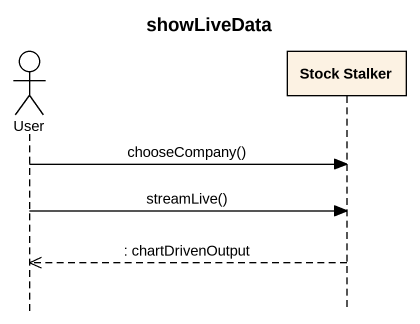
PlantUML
@startuml
title showLiveData
hide footbox
actor User
participant "Stock Stalker" as Stock_Stalker

User -> Stock_Stalker : chooseCompany()
User -> Stock_Stalker : streamLive()
Stock_Stalker -->> User : : chartDrivenOutput
@enduml
